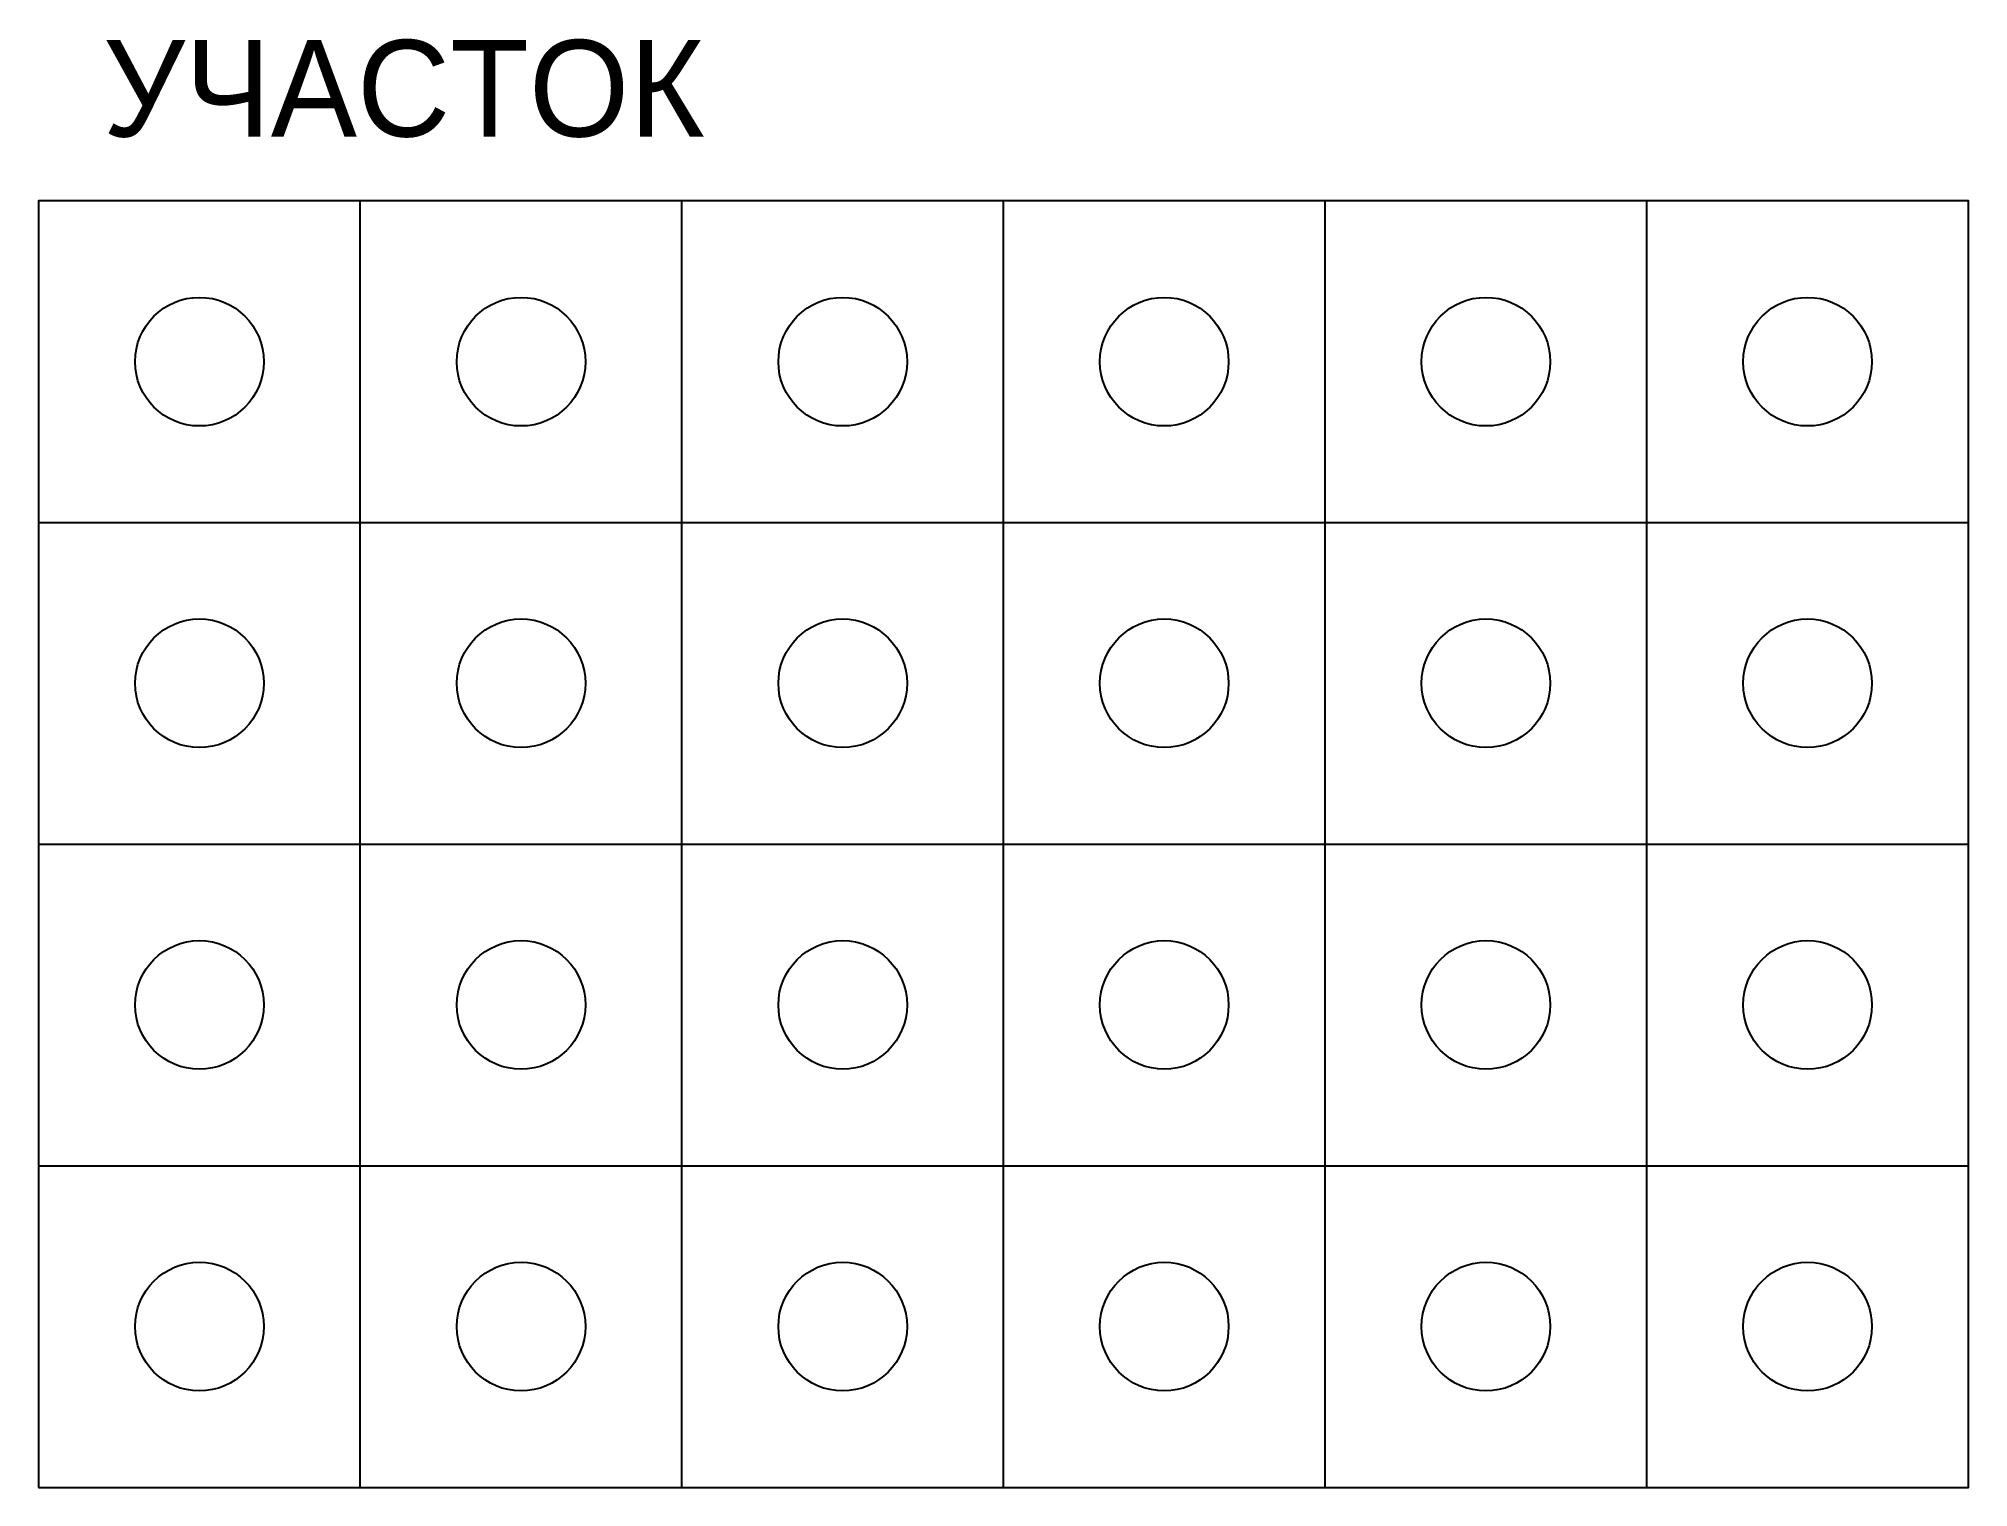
# Model space of a CAD drawing. Header units: metres. Extents: x -1 to 4203, y -1 to 1050.
# Drawn here: x 940 to 1060, y 960 to 1050.1 of the extents above; entities outside this region: 2.
import ezdxf

# ---------------------------------------------------------------- set-up
doc = ezdxf.new("R2010")
doc.units = ezdxf.units.M
doc.header["$PDMODE"] = 3
doc.header["$PDSIZE"] = -2

msp = doc.modelspace()

# ---------------------------------------------------------------- linework, layer by layer
at = {"color": 8}
for p, q in [((960, 960), (960, 1040)), ((980, 960), (980, 1040)), ((1000, 960), (1000, 1040)), ((1020, 960), (1020, 1040)), ((1040, 960), (1040, 1040)), ((940, 1020), (1060, 1020)), ((940, 1000), (1060, 1000)), ((940, 980), (1060, 980))]:
    msp.add_line(p, q, dxfattribs=at)
at = {"color": 7}
msp.add_lwpolyline([(940, 960), (1060, 960), (1060, 1040), (940, 1040)], close=True, dxfattribs=at)
at = {"color": 1}
msp.add_lwpolyline([(4197, 1027), (4203, 1027), (4203, 1033), (4197, 1033)], close=True, dxfattribs=at)
at = {"color": 3}
for centre in [(950, 1030), (1010, 1030), (970, 1010), (1030, 1010), (990, 990), (1050, 990), (950, 970), (1010, 970)]:
    msp.add_circle(centre, 4, dxfattribs=at)
at = {"color": 4}
for centre in [(970, 1030), (1030, 1030), (990, 1010), (1050, 1010), (950, 990), (1010, 990), (970, 970), (1030, 970)]:
    msp.add_circle(centre, 4, dxfattribs=at)
at = {"color": 5}
for centre in [(990, 1030), (1050, 1030), (950, 1010), (1010, 1010), (970, 990), (1030, 990), (990, 970), (1050, 970)]:
    msp.add_circle(centre, 4, dxfattribs=at)
at = {"color": 1}
msp.add_point((0, 0), dxfattribs=at)

# ---------------------------------------------------------------- texts
at = {"color": 2}
msp.add_text('УЧАСТОК', height=6, dxfattribs=at).set_placement((944, 1044))

doc.saveas('drawing.dxf')
